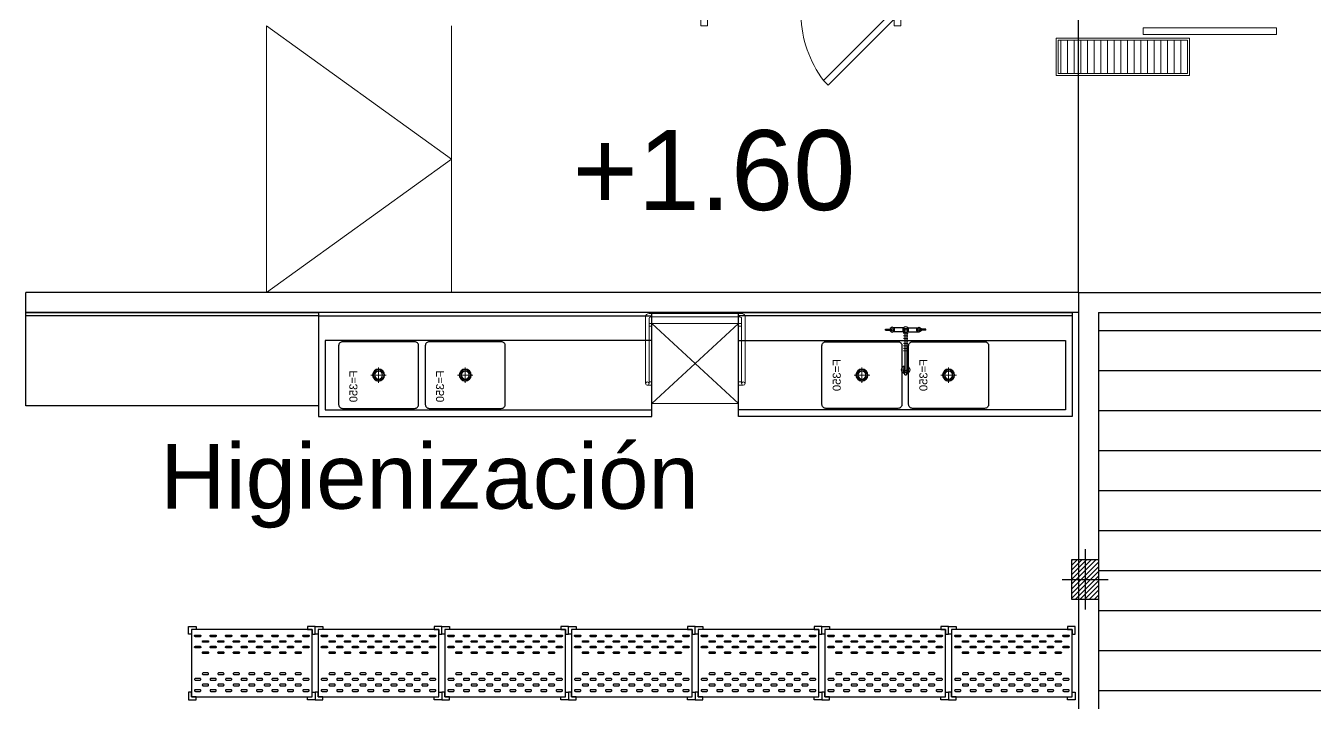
# Model space of a CAD drawing. Extents: x 306 to 2240, y 18 to 779.
# Drawn here: x 681.88 to 691.55, y 342.2 to 347.29 of the extents above; entities that cross this region are included whole.
import ezdxf

# ---------------------------------------------------------------- set-up
doc = ezdxf.new("R2010")
doc.units = 0
doc.header["$MEASUREMENT"] = 0
doc.linetypes.add('DASHED2', pattern=[9.525, 6.35, -3.175])
for name, color, linetype in [('9-LAYOUT', 8, 'Continuous'), ('EQUIPAMIENTOS APOYO', 1, 'Continuous'), ('Escalera', 2, 'Continuous'), ('Estructura Textura', 1, 'Continuous'), ('MAMPOSTERIA', 6, 'Continuous'), ('Nombre de locales', 3, 'Continuous'), ('PILARES SUBSUELO', 6, 'Continuous'), ('Piso', 1, 'Continuous'), ('rejilla', 253, 'Continuous'), ('Sanitario', 1, 'Continuous')]:
    doc.layers.add(name, color=color, linetype=linetype)
doc.styles.add('arial', font='arial.ttf')
doc.styles.add('RX', font='arial.ttf')

# ---------------------------------------------------------------- blocks, each defined once
blk = doc.blocks.new('p2h 140 vaiven')
at = {"lineweight": 0}
for points in [[(0.0854, 0.0646), (0.5803, 0.5596), (0.545, 0.595), (0.05, 0.1)], [(0, 0), (0.05, 0), (0.05, 0.15), (0, 0.15)], [(1.45, 0), (1.5, 0), (1.5, 0.15), (1.45, 0.15)], [(1.45, 0.05), (0.955, -0.445), (0.9197, -0.4096), (1.4146, 0.0854)]]:
    blk.add_lwpolyline(points, close=True, dxfattribs=at)
for centre, start, end in [((-0.1151, 0.0441), 2.04284, 36.54844), ((1.6151, 0.1059), 182.04284, 216.54844)]:
    blk.add_arc(centre, 0.8656, start, end, dxfattribs=at)
blk = doc.blocks.new('A$C480367E7')
at = {"color": 0, "lineweight": 0}
for p, q in [((0, 0.6977), (0.6, 0.0477)), ((0, 0.0477), (0.6, 0.6977)), ((0, 0.6977), (0, 0.0477)), ((0.6, 0.6977), (0, 0.6977)), ((0, 0.6977), (0, 0.0477)), ((0.6, 0.6977), (0, 0.6977)), ((0, 0.6977), (0.65, 0.6977)), ((0.6, 0.6977), (0, 0.6977)), ((0, 0.6977), (0, 0.0477)), ((0.035, 0.6977), (0.035, 0.6977)), ((0.1373, 0.7327), (0.1373, 0.6977)), ((0.1373, 0.6977), (0.1627, 0.6977)), ((0.65, 0.7454), (0.15, 0.7454)), ((0.15, 0.72), (0.6, 0.72)), ((0.1627, 0.6977), (0.1627, 0.72)), ((0.58, 0.72), (0.58, 0.6977)), ((0.6, 0.72), (0.6, 0.6977)), ((0.6, 0.72), (0.6373, 0.72)), ((0.6, 0.3727), (0.6, 0.6977)), ((0.6, 0.3727), (0.6, 0.6977)), ((0.62, 0.6977), (0.6, 0.6977)), ((0.6, 0.0477), (0.6, 0.6977)), ((0.65, 0.7073), (0.65, 0.0381)), ((0.6754, 0.72), (0.6754, 0.0254)), ((0.6, 0.0477), (0.6, 0.3727)), ((0, 0.0477), (0.15, 0.0477)), ((0, 0.0477), (0.6, 0.0477)), ((0, 0.0477), (0.65, 0.0477)), ((0, 0.0477), (0.6, 0.0477)), ((0.1373, 0.0477), (0.1627, 0.0477)), ((0.1373, 0.0127), (0.1373, 0.0477)), ((0.6373, 0.0254), (0.15, 0.0254)), ((0.15, 0), (0.65, 0)), ((0.1627, 0.0477), (0.1627, 0.0254)), ((0.58, 0.0254), (0.58, 0.0477)), ((0.6, 0.0477), (0.6, 0.0254))]:
    blk.add_line(p, q, dxfattribs=at)
at = {"color": 0, "linetype": 'ByBlock', "lineweight": 0}
blk.add_line((0, 0.6977), (0.65, 0.6977), dxfattribs=at)
at = {"color": 0, "lineweight": 0}
for centre in [(0.15, 0.7327), (0.15, 0.0127)]:
    blk.add_circle(centre, 0.0127, dxfattribs=at)
for centre, radius, start, end in [((0.6373, 0.7073), 0.0127, 0.00166, 90.00166), ((0.65, 0.72), 0.0254, 0.00166, 90.00166), ((0.6373, 0.0381), 0.0127, 270.00166, 0.00166), ((0.65, 0.0254), 0.0254, 270.00166, 0.00166)]:
    blk.add_arc(centre, radius, start, end, dxfattribs=at)
blk = doc.blocks.new('2 - HIG. CUBA CENTRAL')
at = {"layer": '9-LAYOUT'}
blk.add_line((149993.1, -50781.3), (152493.1, -50781.3), dxfattribs=at)
at = {"layer": '9-LAYOUT', "color": 2, "lineweight": 5}
for p, q in [((150975.7, -51226.3), (150860.5, -51226.3)), ((150918.1, -51283.9), (150918.1, -51168.7)), ((151625.7, -51226.3), (151510.5, -51226.3)), ((151568.1, -51283.9), (151568.1, -51168.7))]:
    blk.add_line(p, q, dxfattribs=at)
at = {"layer": '9-LAYOUT'}
for points in [[(149993.1, -51536.3), (152493.1, -51536.3), (152493.1, -50756.3), (149993.1, -50756.3)], [(150043.1, -51486.3), (152493.1, -51486.3), (152493.1, -50966.3), (150043.1, -50966.3)]]:
    blk.add_lwpolyline(points, close=True, dxfattribs=at)
for points in [[(150648.1, -51476.3), (151188.1, -51476.3, 0.414214), (151218.1, -51446.3), (151218.1, -51006.3, 0.414214), (151188.1, -50976.3), (150648.1, -50976.3, 0.414214), (150618.1, -51006.3), (150618.1, -51446.3, 0.414214)], [(151298.1, -51476.3), (151838.1, -51476.3, 0.414214), (151868.1, -51446.3), (151868.1, -51006.3, 0.414214), (151838.1, -50976.3), (151298.1, -50976.3, 0.414214), (151268.1, -51006.3), (151268.1, -51446.3, 0.414214)]]:
    blk.add_lwpolyline(points, format="xyb", close=True, dxfattribs=at)
for centre, radius in [((150918.1, -51226.3), 45), ((150918.1, -51226.3), 30), ((151568.1, -51226.3), 45), ((151568.1, -51226.3), 30)]:
    blk.add_circle(centre, radius, dxfattribs=at)
at = {"layer": '9-LAYOUT', "color": 2, "lineweight": 5}
for centre in [(150918.1, -51226.3), (151568.1, -51226.3)]:
    blk.add_circle(centre, 38.4, dxfattribs=at)
at = {"layer": '9-LAYOUT', "color": 2, "char_height": 60, "attachment_point": 1, "rotation": 270, "style": 'RX'}
for insert in [(151137.5, -51021.8), (151787.5, -51021.8)]:
    blk.add_mtext_dynamic_manual_height_columns('\\pi85.005;F=350', width=399.122, gutter_width=375, heights=[0], dxfattribs=dict(at, insert=insert))
blk = doc.blocks.new('2 - MI2-G HIG')
at = {"layer": '9-LAYOUT'}
blk.add_line((150773.1, -45540.3), (150773.1, -48040.3), dxfattribs=at)
at = {"layer": '9-LAYOUT', "color": 2, "lineweight": 5}
for p, q in [((151218.1, -46047.9), (151218.1, -45932.7)), ((151275.7, -45990.3), (151160.5, -45990.3)), ((151218.1, -46697.9), (151218.1, -46582.7)), ((151275.7, -46640.3), (151160.5, -46640.3))]:
    blk.add_line(p, q, dxfattribs=at)
at = {"layer": '9-LAYOUT'}
for points in [[(151528.1, -45540.3), (151528.1, -48040.3), (150748.1, -48040.3), (150748.1, -45540.3)], [(151478.1, -45590.3), (151478.1, -48040.3), (150958.1, -48040.3), (150958.1, -45590.3)]]:
    blk.add_lwpolyline(points, close=True, dxfattribs=at)
for points in [[(151468.1, -45720.3), (151468.1, -46260.3, -0.414214), (151438.1, -46290.3), (150998.1, -46290.3, -0.414214), (150968.1, -46260.3), (150968.1, -45720.3, -0.414214), (150998.1, -45690.3), (151438.1, -45690.3, -0.414214)], [(151468.1, -46370.3), (151468.1, -46910.3, -0.414214), (151438.1, -46940.3), (150998.1, -46940.3, -0.414214), (150968.1, -46910.3), (150968.1, -46370.3, -0.414214), (150998.1, -46340.3), (151438.1, -46340.3, -0.414214)]]:
    blk.add_lwpolyline(points, format="xyb", close=True, dxfattribs=at)
for centre, radius in [((151218.1, -45990.3), 45), ((151218.1, -45990.3), 30), ((151218.1, -46640.3), 45), ((151218.1, -46640.3), 30)]:
    blk.add_circle(centre, radius, dxfattribs=at)
at = {"layer": '9-LAYOUT', "color": 2, "lineweight": 5}
for centre in [(151218.1, -45990.3), (151218.1, -46640.3)]:
    blk.add_circle(centre, 38.4, dxfattribs=at)
at = {"layer": '9-LAYOUT', "color": 2, "char_height": 60, "attachment_point": 3, "style": 'RX'}
for insert in [(151422.5, -45770.9), (151422.5, -46420.9)]:
    blk.add_mtext_dynamic_manual_height_columns('F=350', width=399.122, gutter_width=375, heights=[0], dxfattribs=dict(at, insert=insert))
blk = doc.blocks.new('PRE RINCE')
at = {"layer": '9-LAYOUT'}
for p, q in [((-0.1503, 0.3037), (-0.1074, 0.3037)), ((-0.1503, 0.2975), (-0.1503, 0.3037)), ((-0.1503, 0.2975), (-0.1074, 0.2975)), ((-0.1003, 0.3186), (-0.1159, 0.3096)), ((-0.1159, 0.3096), (-0.1159, 0.2915)), ((-0.1159, 0.2915), (-0.1003, 0.2824)), ((-0.0846, 0.3096), (-0.1003, 0.3186)), ((-0.1003, 0.2824), (-0.0846, 0.2915)), ((-0.0155, 0.3159), (-0.0956, 0.3159)), ((-0.0846, 0.2915), (-0.0846, 0.3096)), ((0.0157, 0.31), (-0.0157, 0.31)), ((-0.0157, 0.31), (-0.0157, 0.2912)), ((-0.0157, 0.2912), (-0.0075, 0.2912)), ((-0.0075, 0.3006), (-0.0075, 0)), ((0.0075, 0.3006), (0.0075, 0)), ((0.0075, 0.2912), (0.0157, 0.2912)), ((0.0155, 0.3159), (0.0956, 0.3159)), ((0.0157, 0.2912), (0.0157, 0.31)), ((0.0846, 0.3096), (0.1003, 0.3186)), ((0.0846, 0.2915), (0.0846, 0.3096)), ((0.1003, 0.2824), (0.0846, 0.2915)), ((0.1003, 0.3186), (0.1159, 0.3096)), ((0.1159, 0.2915), (0.1003, 0.2824)), ((0.1503, 0.3037), (0.1074, 0.3037)), ((0.1503, 0.2975), (0.1074, 0.2975)), ((0.1159, 0.3096), (0.1159, 0.2915)), ((0.1503, 0.2975), (0.1503, 0.3037)), ((-0.0155, 0.2853), (-0.0953, 0.2853)), ((0.017, 0.2563), (-0.0159, 0.2538)), ((0.017, 0.2375), (-0.0159, 0.235)), ((0.017, 0.2187), (-0.0159, 0.2162)), ((0.017, 0.1999), (-0.0159, 0.1974)), ((0.0155, 0.2853), (0.0953, 0.2853)), ((0.017, 0.1811), (-0.0159, 0.1786)), ((0.017, 0.1624), (-0.0159, 0.1599)), ((0.017, 0.1436), (-0.0159, 0.1411)), ((-0.009, 0.0157), (-0.0181, 0)), ((-0.0181, 0), (-0.009, -0.0157)), ((-0.0075, 0.0242), (-0.014, 0.0242)), ((-0.014, 0.0242), (-0.014, 0.0071)), ((-0.009, 0.0157), (-0.0075, 0.0157)), ((0.014, 0.0242), (0.0075, 0.0242)), ((0.0075, 0.0157), (0.009, 0.0157)), ((0.009, 0.0157), (0.0181, 0)), ((0.0181, 0), (0.009, -0.0157)), ((0.014, 0.0242), (0.014, 0.0071)), ((-0.014, -0.021), (-0.014, -0.0071)), ((-0.014, -0.021), (0.014, -0.021)), ((0.009, -0.0157), (-0.009, -0.0157)), ((-0.0067, -0.021), (-0.0067, -0.039)), ((0.0067, -0.039), (-0.0067, -0.039)), ((0.0067, -0.039), (0.0067, -0.021)), ((0.014, -0.021), (0.014, -0.0071))]:
    blk.add_line(p, q, dxfattribs=at)
for centre, major_axis, start_param, end_param in [((-0.1002, 0.3006), (0.00554, -0.00554), 4.338508, 9.798659), ((0, 0.3006), (0.0154, 0.0154), -0.785398, 5.497787), ((0, 0.3006), (0.00531, -0.00531), 0.785398, 3.926991), ((0.1002, 0.3006), (0.00554, -0.00554), 1.196915, 6.657067), ((0.0046, 0.2207), (0.0394, -0.0394), 2.13205, 2.732426), ((0, 0), (0.0221, -0.0221), 2.59856, 5.281168), ((0, 0), (0.00531, 0.00531), 2.356194, 5.497787), ((0, 0), (0.0221, 0.0221), 4.14361, 6.826218)]:
    blk.add_ellipse(centre, major_axis=major_axis, ratio=1, start_param=start_param, end_param=end_param, dxfattribs=at)
blk = doc.blocks.new('EPM4P095')
at = {"layer": '9-LAYOUT'}
for points in [[(23, 527), (23, 492), (0, 492), (0, 550), (58, 550), (58, 527), (23, 527)], [(927, 527), (927, 23), (23, 23), (23, 527)], [(927, 527), (927, 492), (950, 492), (950, 550), (892, 550), (892, 527), (927, 527)], [(23, 23), (23, 58), (0, 58), (0, 0), (58, 0), (58, 23), (23, 23)], [(927, 23), (927, 58), (950, 58), (950, 0), (892, 0), (892, 23), (927, 23)]]:
    blk.add_lwpolyline(points, close=True, dxfattribs=at)
for points in [[(92.5, 480, 0.414214), (86.5, 486), (51.5, 486, 0.414214), (45.5, 480, 0.414214), (51.5, 474), (86.5, 474, 0.414214)], [(208.5, 480, 0.414214), (202.5, 486), (167.5, 486, 0.414214), (161.5, 480, 0.414214), (167.5, 474), (202.5, 474, 0.414214)], [(324.5, 480, 0.414214), (318.5, 486), (283.5, 486, 0.414214), (277.5, 480, 0.414214), (283.5, 474), (318.5, 474, 0.414214)], [(440.5, 480, 0.414214), (434.5, 486), (399.5, 486, 0.414214), (393.5, 480, 0.414214), (399.5, 474), (434.5, 474, 0.414214)], [(556.5, 480, 0.414214), (550.5, 486), (515.5, 486, 0.414214), (509.5, 480, 0.414214), (515.5, 474), (550.5, 474, 0.414214)], [(672.5, 480, 0.414214), (666.5, 486), (631.5, 486, 0.414214), (625.5, 480, 0.414214), (631.5, 474), (666.5, 474, 0.414214)], [(788.5, 480, 0.414214), (782.5, 486), (747.5, 486, 0.414214), (741.5, 480, 0.414214), (747.5, 474), (782.5, 474, 0.414214)], [(904.5, 480, 0.414214), (898.5, 486), (863.5, 486, 0.414214), (857.5, 480, 0.414214), (863.5, 474), (898.5, 474, 0.414214)], [(92.5, 396, 0.414214), (86.5, 402), (51.5, 402, 0.414214), (45.5, 396, 0.414214), (51.5, 390), (86.5, 390, 0.414214)], [(150.5, 438, 0.414214), (144.5, 444), (109.5, 444, 0.414214), (103.5, 438, 0.414214), (109.5, 432), (144.5, 432, 0.414214)], [(208.5, 396, 0.414214), (202.5, 402), (167.5, 402, 0.414214), (161.5, 396, 0.414214), (167.5, 390), (202.5, 390, 0.414214)], [(266.5, 438, 0.414214), (260.5, 444), (225.5, 444, 0.414214), (219.5, 438, 0.414214), (225.5, 432), (260.5, 432, 0.414214)], [(324.5, 396, 0.414214), (318.5, 402), (283.5, 402, 0.414214), (277.5, 396, 0.414214), (283.5, 390), (318.5, 390, 0.414214)], [(382.5, 438, 0.414214), (376.5, 444), (341.5, 444, 0.414214), (335.5, 438, 0.414214), (341.5, 432), (376.5, 432, 0.414214)], [(440.5, 396, 0.414214), (434.5, 402), (399.5, 402, 0.414214), (393.5, 396, 0.414214), (399.5, 390), (434.5, 390, 0.414214)], [(498.5, 438, 0.414214), (492.5, 444), (457.5, 444, 0.414214), (451.5, 438, 0.414214), (457.5, 432), (492.5, 432, 0.414214)], [(556.5, 396, 0.414214), (550.5, 402), (515.5, 402, 0.414214), (509.5, 396, 0.414214), (515.5, 390), (550.5, 390, 0.414214)], [(614.5, 438, 0.414214), (608.5, 444), (573.5, 444, 0.414214), (567.5, 438, 0.414214), (573.5, 432), (608.5, 432, 0.414214)], [(672.5, 396, 0.414214), (666.5, 402), (631.5, 402, 0.414214), (625.5, 396, 0.414214), (631.5, 390), (666.5, 390, 0.414214)], [(730.5, 438, 0.414214), (724.5, 444), (689.5, 444, 0.414214), (683.5, 438, 0.414214), (689.5, 432), (724.5, 432, 0.414214)], [(788.5, 396, 0.414214), (782.5, 402), (747.5, 402, 0.414214), (741.5, 396, 0.414214), (747.5, 390), (782.5, 390, 0.414214)], [(846.5, 438, 0.414214), (840.5, 444), (805.5, 444, 0.414214), (799.5, 438, 0.414214), (805.5, 432), (840.5, 432, 0.414214)], [(904.5, 396, 0.414214), (898.5, 402), (863.5, 402, 0.414214), (857.5, 396, 0.414214), (863.5, 390), (898.5, 390, 0.414214)], [(150.5, 354, 0.414214), (144.5, 360), (109.5, 360, 0.414214), (103.5, 354, 0.414214), (109.5, 348), (144.5, 348, 0.414214)], [(266.5, 354, 0.414214), (260.5, 360), (225.5, 360, 0.414214), (219.5, 354, 0.414214), (225.5, 348), (260.5, 348, 0.414214)], [(382.5, 354, 0.414214), (376.5, 360), (341.5, 360, 0.414214), (335.5, 354, 0.414214), (341.5, 348), (376.5, 348, 0.414214)], [(498.5, 354, 0.414214), (492.5, 360), (457.5, 360, 0.414214), (451.5, 354, 0.414214), (457.5, 348), (492.5, 348, 0.414214)], [(614.5, 354, 0.414214), (608.5, 360), (573.5, 360, 0.414214), (567.5, 354, 0.414214), (573.5, 348), (608.5, 348, 0.414214)], [(730.5, 354, 0.414214), (724.5, 360), (689.5, 360, 0.414214), (683.5, 354, 0.414214), (689.5, 348), (724.5, 348, 0.414214)], [(846.5, 354, 0.414214), (840.5, 360), (805.5, 360, 0.414214), (799.5, 354, 0.414214), (805.5, 348), (840.5, 348, 0.414214)], [(150.5, 196, -0.414214), (144.5, 190), (109.5, 190, -0.414214), (103.5, 196, -0.414214), (109.5, 202), (144.5, 202, -0.414214)], [(266.5, 196, -0.414214), (260.5, 190), (225.5, 190, -0.414214), (219.5, 196, -0.414214), (225.5, 202), (260.5, 202, -0.414214)], [(382.5, 196, -0.414214), (376.5, 190), (341.5, 190, -0.414214), (335.5, 196, -0.414214), (341.5, 202), (376.5, 202, -0.414214)], [(498.5, 196, -0.414214), (492.5, 190), (457.5, 190, -0.414214), (451.5, 196, -0.414214), (457.5, 202), (492.5, 202, -0.414214)], [(614.5, 196, -0.414214), (608.5, 190), (573.5, 190, -0.414214), (567.5, 196, -0.414214), (573.5, 202), (608.5, 202, -0.414214)], [(730.5, 196, -0.414214), (724.5, 190), (689.5, 190, -0.414214), (683.5, 196, -0.414214), (689.5, 202), (724.5, 202, -0.414214)], [(846.5, 196, -0.414214), (840.5, 190), (805.5, 190, -0.414214), (799.5, 196, -0.414214), (805.5, 202), (840.5, 202, -0.414214)], [(92.5, 154, -0.414214), (86.5, 148), (51.5, 148, -0.414214), (45.5, 154, -0.414214), (51.5, 160), (86.5, 160, -0.414214)], [(150.5, 112, -0.414214), (144.5, 106), (109.5, 106, -0.414214), (103.5, 112, -0.414214), (109.5, 118), (144.5, 118, -0.414214)], [(208.5, 154, -0.414214), (202.5, 148), (167.5, 148, -0.414214), (161.5, 154, -0.414214), (167.5, 160), (202.5, 160, -0.414214)], [(266.5, 112, -0.414214), (260.5, 106), (225.5, 106, -0.414214), (219.5, 112, -0.414214), (225.5, 118), (260.5, 118, -0.414214)], [(324.5, 154, -0.414214), (318.5, 148), (283.5, 148, -0.414214), (277.5, 154, -0.414214), (283.5, 160), (318.5, 160, -0.414214)], [(382.5, 112, -0.414214), (376.5, 106), (341.5, 106, -0.414214), (335.5, 112, -0.414214), (341.5, 118), (376.5, 118, -0.414214)], [(440.5, 154, -0.414214), (434.5, 148), (399.5, 148, -0.414214), (393.5, 154, -0.414214), (399.5, 160), (434.5, 160, -0.414214)], [(498.5, 112, -0.414214), (492.5, 106), (457.5, 106, -0.414214), (451.5, 112, -0.414214), (457.5, 118), (492.5, 118, -0.414214)], [(556.5, 154, -0.414214), (550.5, 148), (515.5, 148, -0.414214), (509.5, 154, -0.414214), (515.5, 160), (550.5, 160, -0.414214)], [(614.5, 112, -0.414214), (608.5, 106), (573.5, 106, -0.414214), (567.5, 112, -0.414214), (573.5, 118), (608.5, 118, -0.414214)], [(672.5, 154, -0.414214), (666.5, 148), (631.5, 148, -0.414214), (625.5, 154, -0.414214), (631.5, 160), (666.5, 160, -0.414214)], [(730.5, 112, -0.414214), (724.5, 106), (689.5, 106, -0.414214), (683.5, 112, -0.414214), (689.5, 118), (724.5, 118, -0.414214)], [(788.5, 154, -0.414214), (782.5, 148), (747.5, 148, -0.414214), (741.5, 154, -0.414214), (747.5, 160), (782.5, 160, -0.414214)], [(846.5, 112, -0.414214), (840.5, 106), (805.5, 106, -0.414214), (799.5, 112, -0.414214), (805.5, 118), (840.5, 118, -0.414214)], [(904.5, 154, -0.414214), (898.5, 148), (863.5, 148, -0.414214), (857.5, 154, -0.414214), (863.5, 160), (898.5, 160, -0.414214)], [(92.5, 70, -0.414214), (86.5, 64), (51.5, 64, -0.414214), (45.5, 70, -0.414214), (51.5, 76), (86.5, 76, -0.414214)], [(208.5, 70, -0.414214), (202.5, 64), (167.5, 64, -0.414214), (161.5, 70, -0.414214), (167.5, 76), (202.5, 76, -0.414214)], [(324.5, 70, -0.414214), (318.5, 64), (283.5, 64, -0.414214), (277.5, 70, -0.414214), (283.5, 76), (318.5, 76, -0.414214)], [(440.5, 70, -0.414214), (434.5, 64), (399.5, 64, -0.414214), (393.5, 70, -0.414214), (399.5, 76), (434.5, 76, -0.414214)], [(556.5, 70, -0.414214), (550.5, 64), (515.5, 64, -0.414214), (509.5, 70, -0.414214), (515.5, 76), (550.5, 76, -0.414214)], [(672.5, 70, -0.414214), (666.5, 64), (631.5, 64, -0.414214), (625.5, 70, -0.414214), (631.5, 76), (666.5, 76, -0.414214)], [(788.5, 70, -0.414214), (782.5, 64), (747.5, 64, -0.414214), (741.5, 70, -0.414214), (747.5, 76), (782.5, 76, -0.414214)], [(904.5, 70, -0.414214), (898.5, 64), (863.5, 64, -0.414214), (857.5, 70, -0.414214), (863.5, 76), (898.5, 76, -0.414214)]]:
    blk.add_lwpolyline(points, format="xyb", close=True, dxfattribs=at)
blk = doc.blocks.new('rejilla2')
at = {"layer": 'rejilla', "lineweight": 0}
for p, q in [((3273.4226, 920.9961), (3273.7026, 920.9961)), ((3273.4226, 919.9961), (3273.4226, 920.9961)), ((3273.7026, 920.9961), (3273.7026, 919.9961)), ((3273.4376, 920.9811), (3273.6876, 920.9811)), ((3273.4376, 920.0111), (3273.4376, 920.9811)), ((3273.4376, 920.9295), (3273.6876, 920.9295)), ((3273.6876, 920.9811), (3273.6876, 920.0111)), ((3273.4376, 920.8795), (3273.6876, 920.8795)), ((3273.4376, 920.8295), (3273.6876, 920.8295)), ((3273.4376, 920.7795), (3273.6876, 920.7795)), ((3273.4376, 920.7295), (3273.6876, 920.7295)), ((3273.4376, 920.6795), (3273.6876, 920.6795)), ((3273.4376, 920.6295), (3273.6876, 920.6295)), ((3273.4376, 920.5795), (3273.6876, 920.5795)), ((3273.4376, 920.5295), (3273.6876, 920.5295)), ((3273.4376, 920.4795), (3273.6876, 920.4795)), ((3273.4376, 920.4295), (3273.6876, 920.4295)), ((3273.4376, 920.3795), (3273.6876, 920.3795)), ((3273.4376, 920.3295), (3273.6876, 920.3295)), ((3273.4376, 920.2795), (3273.6876, 920.2795)), ((3273.4376, 920.2295), (3273.6876, 920.2295)), ((3273.4376, 920.1795), (3273.6876, 920.1795)), ((3273.4376, 920.1295), (3273.6876, 920.1295)), ((3273.4376, 920.0795), (3273.6876, 920.0795)), ((3273.4376, 920.0295), (3273.6876, 920.0295)), ((3273.7026, 919.9961), (3273.4226, 919.9961)), ((3273.6876, 920.0111), (3273.4376, 920.0111))]:
    blk.add_line(p, q, dxfattribs=at)

msp = doc.modelspace()

# ---------------------------------------------------------------- hatches: boundary and pattern name
at = {"layer": 'Estructura Textura'}
h = msp.add_hatch(dxfattribs=at)
h.set_pattern_fill('_USER', color=256, scale=0.025, angle=45, pattern_type=0)
h.set_pattern_definition([(45, (690.32121, 343.133117), (-0.0176777, 0.0176777), [])])
h.paths.add_polyline_path([(689.7212, 342.9831), (689.7212, 343.2831), (689.9212, 343.2831), (689.9212, 342.9831)])
at = {"layer": 'Piso'}
h = msp.add_hatch(dxfattribs=at)
h.set_pattern_fill('_USER', color=256, scale=0.3, pattern_type=0)
h.set_pattern_definition([(0, (0.80014, 1e-05), (0, 0.3), [])])
h.paths.add_polyline_path([(689.9213, 330.204), (696.421, 330.2615), (696.4208, 345.1365), (689.921, 345.1364)])

# ---------------------------------------------------------------- linework, layer by layer
msp.add_line((689.7712, 345.2866), (689.7712, 349.4676, 0))
at = {"layer": '9-LAYOUT'}
msp.add_line((684.0733, 345.1113), (681.877, 345.1113), dxfattribs=at)
msp.add_lwpolyline([(681.877, 345.1363), (684.0733, 345.1363), (684.0733, 344.4363), (681.877, 344.4363)], close=True, dxfattribs=at)
at = {"layer": 'EQUIPAMIENTOS APOYO', "color": 1, "lineweight": 0}
for p, q in [((683.6811, 347.2862, 0), (683.6811, 345.2861, 0)), ((683.6811, 347.2862, 0), (685.0696, 346.2862, 0)), ((685.0697, 347.2862, 0), (685.0695, 345.2861, 0)), ((685.0696, 346.2862, 0), (683.6811, 345.2861, 0))]:
    msp.add_line(p, q, dxfattribs=at)
at = {"layer": 'Escalera', "color": 1, "linetype": 'DASHED2', "lineweight": 0, "ltscale": 0.1}
msp.add_line((690.0713, 345.1366), (691.5213, 345.1366), dxfattribs=at)
at = {"layer": 'MAMPOSTERIA', "color": 3}
for p in [(689.771, 345.2864), (681.877, 345.1363)]:
    msp.add_line(p, (681.877, 345.2863), dxfattribs=at)
at = {"layer": 'MAMPOSTERIA'}
for p, q in [((689.771, 345.2864), (696.4208, 345.2866)), ((689.771, 345.2864), (689.771, 336.5567)), ((689.7712, 345.2866), (691.9212, 345.2866)), ((689.921, 345.1364), (696.421, 345.1365)), ((689.921, 345.1364), (689.9213, 330.1895)), ((689.921, 345.1364), (689.921, 337.8701)), ((689.7712, 344.8559), (689.7713, 331.6827)), ((689.9211, 344.7058), (689.9213, 330.1896))]:
    msp.add_line(p, q, dxfattribs=at)
at = {"layer": 'PILARES SUBSUELO', "color": 1}
for p, q in [((689.8212, 343.3599, 0), (689.8212, 342.9063, 0)), ((689.6485, 343.1331, 0), (689.9939, 343.1331, 0))]:
    msp.add_line(p, q, dxfattribs=at)
at = {"layer": 'PILARES SUBSUELO', "elevation": 0}
msp.add_lwpolyline([(689.7212, 342.9831), (689.7212, 343.2831), (689.9212, 343.2831), (689.9212, 342.9831)], close=True, dxfattribs=at)
at = {"layer": 'Piso'}
msp.add_line((689.771, 345.1364), (681.877, 345.1363), dxfattribs=at)
at = {"layer": 'Sanitario', "color": 8, "lineweight": 0, "elevation": 0}
msp.add_lwpolyline([(690.2571, 347.2205), (691.2572, 347.2205), (691.2572, 347.2706), (690.2571, 347.2706)], close=True, dxfattribs=at)

# ---------------------------------------------------------------- block references
at = {"layer": '9-LAYOUT', "xscale": -0.001, "yscale": 0.001, "zscale": 0.001}
for name, p, rotation in [('2 - MI2-G HIG', (638.533, 495.8844), 89.99999961992322), ('2 - HIG. CUBA CENTRAL', (839.7163, 395.8927), 359.9999996199232)]:
    msp.add_blockref(name, p, dxfattribs=dict(at, rotation=rotation))
at = {"layer": '9-LAYOUT', "xscale": -1, "rotation": 359.9999996199232}
msp.add_blockref('PRE RINCE', (688.4758, 344.7056), dxfattribs=at)
at = {"layer": '9-LAYOUT', "color": 0, "xscale": -0.001, "yscale": 0.001, "zscale": 0.001, "rotation": 359.9999996199232}
for p in [(684.0473, 342.2294), (684.9973, 342.2294), (685.9473, 342.2294), (686.8973, 342.2294), (687.8473, 342.2294), (688.7973, 342.2294), (689.7473, 342.2294)]:
    msp.add_blockref('EPM4P095', p, dxfattribs=at)
at = {"layer": 'EQUIPAMIENTOS APOYO', "color": 8, "lineweight": 0, "rotation": 89.9999996199232}
msp.add_blockref('A$C480367E7', (687.271, 344.4525), dxfattribs=at)
at = {"layer": 'rejilla', "xscale": -1, "rotation": 270}
msp.add_blockref('rejilla2', (-230.3907, -2926.5085, 0), dxfattribs=at)
at = {"layer": 'Sanitario', "lineweight": 0}
for rotation in [180, 179.9999999999999]:
    msp.add_blockref('p2h 140 vaiven', (688.4393, 347.4365, 0), dxfattribs=dict(at, rotation=rotation))

# ---------------------------------------------------------------- texts
at = {"layer": 'Nombre de locales', "color": 253, "lineweight": 0, "insert": (685.9774, 346.5036, 0), "char_height": 0.6, "width": 7.040249, "attachment_point": 1, "style": 'arial'}
msp.add_mtext('{\\C4;+1.60}', dxfattribs=at)
at = {"layer": 'Nombre de locales', "insert": (682.8843, 344.1497), "char_height": 0.486326, "width": 4.257653, "attachment_point": 1, "style": 'arial'}
msp.add_mtext('{\\C4;Higienización}', dxfattribs=at)

doc.saveas('drawing.dxf')
